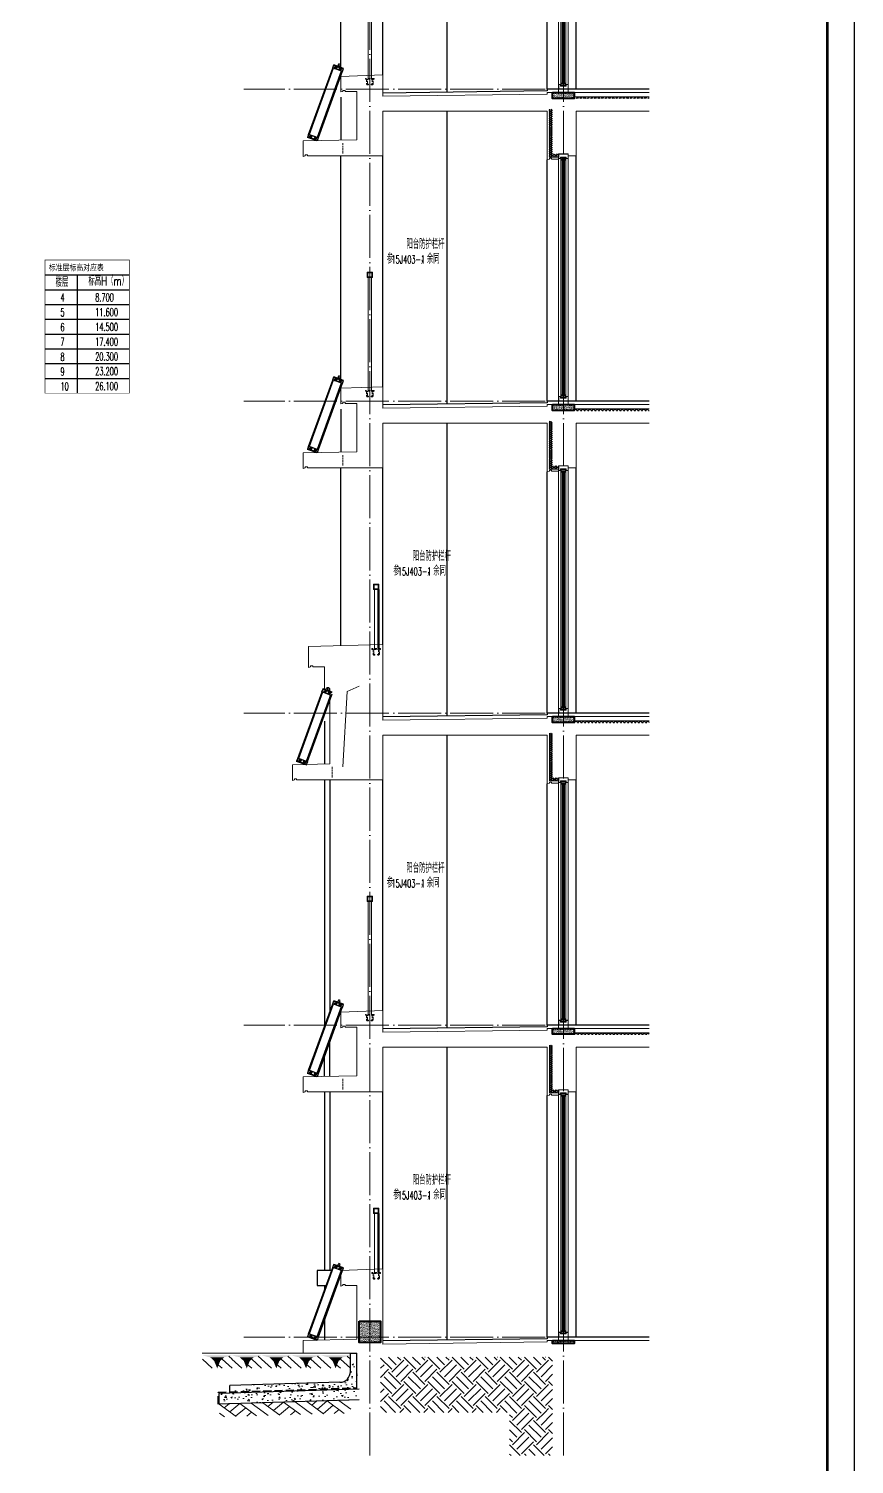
# Model space of a CAD drawing. Extents: x -518115 to 1124316, y -209821 to 1628073.
# Drawn here: x 977204 to 984880, y -169625 to -156280 of the extents above; entities that cross this region are included whole.
import ezdxf
from ezdxf.xclip import XClip

# ---------------------------------------------------------------- set-up
doc = ezdxf.new("R2010")
doc.units = 0
doc.header["$LTSCALE"] = 1000
doc.header["$MEASUREMENT"] = 0
doc.header["$XCLIPFRAME"] = 0
doc.linetypes.add('DASH', pattern=[0.35, 0.25, -0.1])
doc.linetypes.add('DOTE', pattern=[2.42, 2, -0.2, 0.02, -0.2])
for name, color, linetype in [('C-Sheet-图框', 101, 'Continuous'), ('COLUMN', 9, 'Continuous'), ('PUB_TEXT', 4, 'Continuous'), ('Stair-栏杆', 142, 'Continuous'), ('图框', 140, 'Continuous'), ('实线层', 7, 'Continuous'), ('看线', 251, 'Continuous'), ('立面-看线', 251, 'Continuous')]:
    doc.layers.add(name, color=color, linetype=linetype)
for name, color, linetype, lineweight in [('DOTE', 19, 'DOTE', 9), ('PUB_HATCH', 8, 'Continuous', 9), ('S_WINDOW', 144, 'Continuous', 15), ('WALL', 9, 'Continuous', 40), ('内粉刷', 37, 'Continuous', 9), ('填充', 251, 'Continuous', 5), ('平面-看线', 45, 'Continuous', 15), ('立面-中轮廓线', 213, 'Continuous', 35), ('立面-栏杆', 105, 'Continuous', 15), ('立面-洞口示意', 152, 'Continuous', 13), ('粉刷', 251, 'Continuous', 9), ('细细', 250, 'Continuous', 0)]:
    doc.layers.add(name, color=color, linetype=linetype, lineweight=lineweight)
doc.layers.add('yichutu', color=7, linetype='Continuous', true_color=0xffffff, plot=False)
doc.styles.add('_TCH_DIM', font='SIMPLEX.shx', dxfattribs={"width": 0.7, "bigfont": 'GBCBIG.shx'})
doc.styles.add('宋体', font='', dxfattribs={"height": 50})
doc.styles.get('宋体').set_extended_font_data('SimSun')
pattern_1 = [(315, (145053.3697, 680712.4302), (-1.76776695, -1.76776695), []), (315, (145054.5482, 680712.4302), (-1.76776695, -1.76776695), [])]
pattern_2 = [(315, (145053.3697, 678374.192), (-1.76776695, -1.76776695), []), (315, (145054.5482, 678374.192), (-1.76776695, -1.76776695), [])]
pattern_3 = [(45, (114966.1, -42456.95), (0, 224.506403), [158.75, -158.75]), (45, (114924.01, -42414.85), (0, 224.506403), [158.75, -158.75]), (45, (114881.92, -42372.76), (0, 224.506403), [158.75, -158.75]), (135, (114881.92, -42344.7), (-224.506403, 0), [158.75, -158.75]), (135, (114924.01, -42302.6), (-224.506403, 0), [158.75, -158.75]), (135, (114966.1, -42260.5), (-224.506403, 0), [158.75, -158.75])]
pattern_4 = [(50, (28072.99, 249033.25), (143.452037, -12.550427), [15, -165]), (355, (28072.99, 249033.25), (-27.750267, 150.438427), [12, -132]), (100.4514, (28084.94, 249032.2), (115.701876, 137.88791), [12.74804, -140.22842]), (46.1842, (28072.99, 249073.25), (213.44821, -33.1038), [22.5, -247.5]), (96.6356, (28090.77, 249070.5), (186.93254, 194.82357), [19.12206, -210.3426]), (351.1842, (28072.99, 249073.25), (186.93239, 194.82372), [18, -198]), (21, (28092.99, 249063.25), (119.38141, -80.52378), [15, -165]), (326, (28092.99, 249063.25), (48.663066, 145.03001), [12, -132]), (71.4514, (28102.93, 249056.54), (168.044526, 64.5061), [12.74804, -140.22842]), (37.5, (28072.986, 249033.25), (2.431971, 66.578771), [0, -130.4, 0, -134, 0, -132.5]), (7.5, (28072.986, 249033.25), (52.613907, 78.882342), [0, -76.4, 0, -127.4, 0, -50.5]), (327.5, (28028.386, 249033.25), (106.764487, -4.510974), [0, -50, 0, -156, 0, -207]), (317.5, (28008.39, 249033.25), (116.637234, 20.020996), [0, -65, 0, -103.6, 0, -147])]

# ---------------------------------------------------------------- blocks, each defined once
blk = doc.blocks.new('GFDDDDRG')
at = {"layer": '图框'}
blk.add_lwpolyline([(923310, -107437), (923310, -159999), (893610, -159999), (893610, -107437)], close=True, dxfattribs=at)
blk.add_lwpolyline([(923310, -107437), (923310, -159999), (893610, -159999), (893610, -107437)], close=True, dxfattribs=at)
at = {"layer": '图框', "const_width": 50}
blk.add_lwpolyline([(894110, -159499), (922810, -159499), (922810, -108687), (894110, -108687)], close=True, dxfattribs=at)
blk = doc.blocks.new('A$C4D992532')
at = {"layer": 'C-Sheet-图框', "color": 0}
for p, q in [((-872, 1100), (-89, 1100)), ((-872, 1100), (-89, 1100)), ((-572, 1100), (-572, 0)), ((-872, 962), (-89, 962)), ((-872, 825), (-89, 825)), ((-872, 687), (-89, 687)), ((-872, 550), (-89, 550)), ((-872, 412), (-89, 412)), ((-872, 275), (-89, 275)), ((-872, 137), (-89, 137))]:
    blk.add_line(p, q, dxfattribs=at)
at = {"layer": 'C-Sheet-图框', "color": 0, "const_width": 6}
blk.add_lwpolyline([(-872, 0), (-89, 0), (-89, 1237), (-872, 1237)], close=True, dxfattribs=at)
at = {"layer": 'PUB_TEXT', "color": 2, "style": '宋体', "width": 0.8}
blk.add_text('标准层标高对应表', height=57, dxfattribs=at).set_placement((-836, 1140))
at = {"layer": 'PUB_TEXT', "style": '_TCH_DIM'}
for s, height, width, p in [('楼层', 84.4, 0.7, (-773, 989)), ('标高H（m）', 84.4, 0.7, (-468, 1001)), ('4', 74.4, 0.494118, (-728, 851)), ('8.700', 74.4, 0.494118, (-405, 853)), ('5', 74.4, 0.494118, (-728, 714)), ('11.600', 74.4, 0.494118, (-405, 716)), ('6', 74.4, 0.494118, (-728, 576)), ('14.500', 74.4, 0.494118, (-405, 578)), ('7', 74.4, 0.494118, (-728, 439)), ('17.400', 74.4, 0.494118, (-405, 441)), ('8', 74.4, 0.494118, (-728, 301)), ('20.300', 74.4, 0.494118, (-405, 303)), ('9', 74.4, 0.494118, (-728, 164)), ('23.200', 74.4, 0.494118, (-405, 166)), ('10', 74.4, 0.494118, (-728, 26)), ('26.100', 74.4, 0.494118, (-405, 28))]:
    blk.add_text(s, height=height, dxfattribs=dict(at, width=width)).set_placement(p)
blk = doc.blocks.new('A$C01192DFB')
at = {"layer": '实线层', "color": 5}
for p, q in [((-469, -397), (-244, 220)), ((-468, -397), (-243, 220)), ((-243, 220), (-468, -397)), ((-240, 219), (-465, -398)), ((-240, 219), (-464, -398)), ((-166, 192), (-391, -425)), ((-166, 192), (-390, -425)), ((-382, -428), (-157, 189)), ((-157, 189), (-381, -429)), ((-381, -429), (-156, 189)), ((-245, 221), (-235, 249)), ((-245, 221), (-235, 249)), ((-155, 188), (-245, 221)), ((-147, 211), (-237, 244)), ((-147, 212), (-236, 244)), ((-145, 216), (-235, 249)), ((-145, 217), (-235, 249)), ((-235, 249), (-235, 249)), ((-220, 221), (-219, 224)), ((-218, 219), (-220, 221)), ((-219, 214), (-214, 228)), ((-219, 224), (-216, 224)), ((-215, 219), (-218, 219)), ((-216, 224), (-214, 222)), ((-214, 222), (-215, 219)), ((-196, 238), (-203, 238)), ((-177, 228), (-203, 238)), ((-196, 238), (-189, 258)), ((-196, 238), (-181, 233)), ((-174, 252), (-189, 258)), ((-181, 233), (-174, 252)), ((-181, 233), (-177, 228)), ((-179, 200), (-174, 214)), ((-179, 206), (-178, 209)), ((-177, 204), (-179, 206)), ((-178, 209), (-176, 209)), ((-175, 204), (-177, 204)), ((-176, 209), (-174, 207)), ((-174, 207), (-175, 204)), ((-155, 188), (-145, 217)), ((-155, 188), (-145, 216)), ((-145, 216), (-145, 216)), ((-470, -396), (-480, -424)), ((-469, -397), (-480, -425)), ((-380, -429), (-470, -396)), ((-380, -429), (-468, -397)), ((-480, -424), (-480, -424)), ((-390, -457), (-480, -425)), ((-390, -457), (-480, -425)), ((-388, -453), (-478, -420)), ((-389, -453), (-478, -420)), ((-446, -408), (-451, -422)), ((-450, -413), (-451, -415)), ((-451, -415), (-449, -418)), ((-447, -412), (-450, -413)), ((-449, -418), (-447, -417)), ((-446, -414), (-447, -412)), ((-447, -417), (-446, -414)), ((-407, -429), (-408, -431)), ((-408, -431), (-406, -433)), ((-402, -424), (-407, -438)), ((-404, -428), (-407, -429)), ((-406, -433), (-403, -433)), ((-402, -430), (-404, -428)), ((-403, -433), (-402, -430)), ((-380, -429), (-390, -457)), ((-380, -429), (-390, -457)), ((-390, -457), (-390, -457))]:
    blk.add_line(p, q, dxfattribs=at)
for points in [[(-237, 244), (-237, 244), (-237, 244), (-236, 244), (-236, 244)], [(-147, 211), (-147, 212), (-147, 212), (-147, 212), (-147, 212)], [(-478, -420), (-478, -420), (-478, -420), (-478, -420), (-478, -420)], [(-388, -453), (-388, -453), (-388, -453), (-389, -453), (-389, -453)]]:
    blk.add_lwpolyline(points, dxfattribs=at)
for centre, radius in [((-217, 221), 10), ((-217, 221), 9.5), ((-177, 207), 10), ((-177, 207), 9.5), ((-448, -415), 9.5), ((-448, -415), 10), ((-405, -431), 10), ((-405, -431), 9.5)]:
    blk.add_circle(centre, radius, dxfattribs=at)
for centre, start, end in [((-235, 249), 70, 160), ((-145, 216), 340, 70), ((-480, -424), 160, 250), ((-390, -457), 250, 340)]:
    blk.add_arc(centre, 0.5, start, end, dxfattribs=at)
blk = doc.blocks.new('A$C1D9D50FA')
at = {"layer": '立面-栏杆'}
for p, q in [((-15, 0), (-15, 1050)), ((15, 1050), (15, 0))]:
    blk.add_line(p, q, dxfattribs=at)
at = {"layer": '立面-栏杆', "linetype": 'DASH', "ltscale": 0.1}
for p, q in [((40, 0), (-40, 0)), ((-40, 0), (-40, -7)), ((40, -7), (40, 0)), ((-40, -7), (-30, -7)), ((-30, -7), (-30, -51)), ((-22, -7), (22, -7)), ((-22, -51), (-22, -7)), ((-15, -53), (-21, -53)), ((-21, -60), (-15, -60)), ((-13, -57), (-13, -56)), ((13, -56), (13, -57)), ((21, -53), (15, -53)), ((15, -60), (21, -60)), ((22, -7), (22, -51)), ((30, -7), (40, -7)), ((30, -51), (30, -7))]:
    blk.add_line(p, q, dxfattribs=at)
at = {"layer": '立面-栏杆'}
for points in [[(25, 1100), (-25, 1100), (-25, 1050), (25, 1050)], [(19, 1094), (-19, 1094), (-19, 1056), (19, 1056)]]:
    blk.add_lwpolyline(points, close=True, dxfattribs=at)
at = {"layer": '立面-栏杆', "linetype": 'DASH', "ltscale": 0.1}
for centre, major_axis, start_param, end_param in [((-21, -51), (6.36, 6.36), 2.356194, 3.926991), ((-21, -51), (1.27, 1.27), 2.356194, 3.926991), ((-15, -56), (1.91, 1.91), 5.497787, 7.068583), ((-15, -57), (1.91, 1.91), 3.926991, 5.497787), ((15, -56), (1.91, 1.91), 0.785398, 2.356194), ((17, -55), (3.53, 3.53), 2.748894, 3.534292), ((21, -51), (-6.36, 6.36), 2.356194, 3.926991), ((21, -51), (-1.27, 1.27), 2.356194, 3.926991)]:
    blk.add_ellipse(centre, major_axis=major_axis, ratio=1, start_param=start_param, end_param=end_param, dxfattribs=at)
blk = doc.blocks.new('afzdfsregf')
at = {"layer": '细细'}
h = blk.add_hatch(dxfattribs=at)
h.set_pattern_fill('金属', color=256, style=0)
h.set_pattern_definition(pattern_1)
h.paths.add_polyline_path([(221064, 608914), (221044, 608914), (221044, 608927), (220994, 608927), (220994, 608914), (220974, 608914), (220974, 608959), (221064, 608959)])
h.paths.add_polyline_path([(221046, 608929), (221046, 608916), (221062, 608916), (221062, 608957), (220976, 608957), (220976, 608916), (220992, 608916), (220992, 608929)], flags=16)
h = blk.add_hatch(dxfattribs=at)
h.set_pattern_fill('金属', color=256, style=0)
h.set_pattern_definition(pattern_1)
h.paths.add_polyline_path([(220996, 608925), (220996, 608900), (221008, 608900), (221008, 608910), (221029, 608910), (221029, 608900), (221041, 608900), (221041, 608925)])
h.paths.add_polyline_path([(221039, 608923), (221039, 608902), (221031, 608902), (221031, 608912), (221006, 608912), (221006, 608902), (220998, 608902), (220998, 608923)], flags=16)
h = blk.add_hatch(color=256, dxfattribs=at)
edge = h.paths.add_edge_path()
edge.add_line((221023, 608910), (221023, 608898))
edge.add_arc((221019, 608890), 9.44, 61.5175, 118.4825)
edge.add_line((221014, 608898), (221014, 608910))
edge.add_arc((221019, 608919), 9.44, 241.5175, 298.4825)
h = blk.add_hatch(dxfattribs=at)
h.set_pattern_fill('金属', color=256, style=0)
h.set_pattern_definition(pattern_2)
h.paths.add_polyline_path([(221064, 606704), (221044, 606704), (221044, 606690), (220994, 606690), (220994, 606704), (220974, 606704), (220974, 606659), (221064, 606659)])
h.paths.add_polyline_path([(221046, 606688), (221046, 606702), (221062, 606702), (221062, 606661), (220976, 606661), (220976, 606702), (220992, 606702), (220992, 606688)], flags=16)
h = blk.add_hatch(dxfattribs=at)
h.set_pattern_fill('金属', color=256, style=0)
h.set_pattern_definition(pattern_2)
h.paths.add_polyline_path([(220996, 606692), (220996, 606717), (221008, 606717), (221008, 606707), (221029, 606707), (221029, 606717), (221041, 606717), (221041, 606692)])
h.paths.add_polyline_path([(221039, 606694), (221039, 606715), (221031, 606715), (221031, 606705), (221006, 606705), (221006, 606715), (220998, 606715), (220998, 606694)], flags=16)
h = blk.add_hatch(color=256, dxfattribs=at)
edge = h.paths.add_edge_path()
edge.add_line((221023, 606707), (221023, 606719))
edge.add_arc((221019, 606728), 9.44, 241.5175, 298.4825, ccw=False)
edge.add_line((221014, 606719), (221014, 606707))
edge.add_arc((221019, 606699), 9.44, 61.5175, 118.4825, ccw=False)
at = {"layer": 'S_WINDOW'}
for p, q in [((220974, 606704), (220974, 608914)), ((220996, 606717), (220996, 608900)), ((221041, 606717), (221041, 608900)), ((221064, 606704), (221064, 608914))]:
    blk.add_line(p, q, dxfattribs=at)
for points in [[(220974, 608959), (220974, 608914), (220994, 608914), (220994, 608927), (221044, 608927), (221044, 608914), (221064, 608914), (221064, 608959)], [(220976, 608957), (220976, 608916), (220992, 608916), (220992, 608929), (221046, 608929), (221046, 608916), (221062, 608916), (221062, 608957)], [(220996, 608925), (220996, 608900), (221008, 608900), (221008, 608910), (221029, 608910), (221029, 608900), (221041, 608900), (221041, 608925)], [(220998, 608923), (220998, 608902), (221006, 608902), (221006, 608912), (221031, 608912), (221031, 608902), (221039, 608902), (221039, 608923)], [(220974, 606659), (220974, 606704), (220994, 606704), (220994, 606690), (221044, 606690), (221044, 606704), (221064, 606704), (221064, 606659)], [(220976, 606661), (220976, 606702), (220992, 606702), (220992, 606688), (221046, 606688), (221046, 606702), (221062, 606702), (221062, 606661)], [(220996, 606692), (220996, 606717), (221008, 606717), (221008, 606707), (221029, 606707), (221029, 606717), (221041, 606717), (221041, 606692)], [(220998, 606694), (220998, 606715), (221006, 606715), (221006, 606705), (221031, 606705), (221031, 606715), (221039, 606715), (221039, 606694)]]:
    blk.add_lwpolyline(points, close=True, dxfattribs=at)
at = {"layer": '细细'}
for points in [[(221008, 608900), (221008, 606717)], [(221014, 606719), (221014, 608910)], [(221023, 606719), (221023, 608910)], [(221029, 608900), (221029, 606717)]]:
    blk.add_lwpolyline(points, dxfattribs=at)
for points in [[(221023, 608910), (221023, 608898, 0.253805), (221014, 608898), (221014, 608910, 0.253805)], [(221023, 606707), (221023, 606719, -0.253805), (221014, 606719), (221014, 606707, -0.253805)]]:
    blk.add_lwpolyline(points, format="xyb", close=True, dxfattribs=at)
blk = doc.blocks.new('A$C569B46DE')
at = {"layer": 'PUB_TEXT', "style": '_TCH_DIM'}
for s, height, width, p in [('阳台防护栏杆', 84.4, 0.7, (315, 217)), ('参', 84.4, 0.7, (133, 81)), ('15J403-1', 74.4, 0.494118, (176, 81)), ('，余同', 84.4, 0.7, (446, 81))]:
    blk.add_text(s, height=height, dxfattribs=dict(at, width=width)).set_placement(p)
blk = doc.blocks.new('GDGDGDRGRDGDR')
at = {"layer": '立面-看线'}
h = blk.add_hatch(dxfattribs=at)
h.set_pattern_fill('碎沙', color=256, scale=4)
h.set_pattern_definition([(37.5, (72954.267, -499833.035), (-0.32000626, 9.78826475), [0, -7.7216, 0, -8.636, 0, -8.255]), (7.5, (72954.267, -499833.035), (8.99046566, 14.33650201), [0, -4.1656, 0, -6.9596, 0, -2.667]), (327.5, (72948.0185, -499833.035), (15.819847405, 0.02874369), [0, -2.54, 0, -9.144, 0, -11.938]), (317.5, (72948.019, -499833.035), (15.27112905, 4.45858647), [0, -1.27, 0, -5.9944, 0, -6.858])])
h.paths.add_polyline_path([(874008, -114471), (874208, -114471), (874208, -114416), (874008, -114416)])
h = blk.add_hatch(dxfattribs=at)
h.set_pattern_fill('HONEY', color=256, scale=7)
h.set_pattern_definition([(0, (72854.267, -499833.035), (16.66875, 9.623705), [11.1125, -22.225]), (120, (72854.267, -499833.035), (-16.66874801, 9.62370845), [11.1125, -22.225]), (60, (72854.267, -499833.035), (1.99e-06, 19.24741345), [-22.225, 11.1125])])
h.paths.add_polyline_path([(874906, -114456), (874208, -114456), (874208, -114471), (874906, -114471)])
h = blk.add_hatch(dxfattribs=at)
h.set_pattern_fill('HONEY', color=256, scale=7)
h.set_pattern_definition([(0, (72954.267, -499833.035), (16.66875, 9.623705), [11.1125, -22.225]), (120, (72954.267, -499833.035), (-16.66874801, 9.62370845), [11.1125, -22.225]), (60, (72954.267, -499833.035), (1.99e-06, 19.24741345), [-22.225, 11.1125])])
h.paths.add_polyline_path([(873978, -114571), (874008, -114571), (874008, -114986), (874063, -114986), (874063, -115016), (873978, -115016)])
at = {"layer": 'PUB_HATCH', "color": 215, "true_color": 0xa953a0}
blk.add_line((874208, -114456), (874906, -114456), dxfattribs=at)
blk.add_lwpolyline([(873978, -114571), (873978, -115016), (874063, -115016)], dxfattribs=at)
at = {"layer": 'S_WINDOW'}
blk.add_lwpolyline([(874063, -114386), (874153, -114386), (874153, -114416), (874063, -114416)], close=True, dxfattribs=at)
at = {"layer": 'WALL'}
blk.add_lwpolyline([(874008, -114416), (874208, -114416), (874208, -114471), (874008, -114471)], close=True, dxfattribs=at)
at = {"layer": '内粉刷'}
for points in [[(872428, -114451), (872428, -114251), (872038, -114266), (872038, -114406)], [(872078, -114406), (872188, -114406), (872188, -114856), (871688, -114866)], [(872078, -114406), (872078, -114396), (872058, -114396), (872058, -114406), (872038, -114411), (872038, -114406)], [(874906, -114416), (873958, -114416), (873958, -114431), (872428, -114451)], [(871728, -115006), (872428, -115006), (872428, -114591), (873958, -114591), (873958, -115036)], [(874153, -115006), (874228, -115006), (874228, -114591), (874906, -114591)], [(871688, -115006), (871688, -114866)], [(871728, -115006), (871728, -114996), (871708, -114996), (871708, -115006), (871688, -115011), (871688, -115006)], [(873998, -115036), (873998, -115026), (873978, -115026), (873978, -115036), (873958, -115041), (873958, -115036)], [(873998, -115036), (874063, -115036)]]:
    blk.add_lwpolyline(points, dxfattribs=at)
at = {"layer": '平面-看线', "color": 6, "linetype": 'DASH', "ltscale": 0.07}
blk.add_line((872058, -114886), (872058, -114986), dxfattribs=at)
at = {"layer": '看线', "color": 252}
blk.add_line((873028, -114413), (873028, -111691), dxfattribs=at)
at = {"layer": '看线'}
for p, q in [((872038, -114183), (872038, -112106)), ((872428, -114251), (872428, -112106)), ((873958, -114386), (873958, -112141)), ((874228, -114386), (874228, -112106)), ((872038, -114459), (872038, -114859))]:
    blk.add_line(p, q, dxfattribs=at)
at = {"layer": '看线', "color": 32}
blk.add_lwpolyline([(874906, -114386), (873958, -114386), (873958, -114401), (872428, -114421)], dxfattribs=at)
for name, p in [('afzdfsregf', (653089, -721045)), ('A$C569B46DE', (872333, -113186)), ('A$C1D9D50FA', (872308, -114286)), ('A$C01192DFB', (872208, -114409))]:
    blk.add_blockref(name, p)
blk = doc.blocks.new('A$C3A5F60BE')
at = {"layer": 'Stair-栏杆'}
h = blk.add_hatch(dxfattribs=at)
h.set_pattern_fill('水域', color=5, scale=5)
h.set_pattern_definition([(0, (-542648.838, -108936.119), (0, 10.23622015), [1.2795276, -8.956693]), (26.5650512, (-542647.5587, -108936.119), (10.236220737, 9.4e-08), [1.4305551, -21.458329]), (333.4349488, (-542639.8815, -108935.479), (10.23622078, -4e-09), [1.4305551, -21.458329]), (45, (-542646.279, -108935.479), (0, 10.2362206), [1.80952525, -12.666676]), (135, (-542639.8815, -108935.479), (-10.2362206, 1e-15), [1.80952525, -12.666676]), (26.5650512, (-542644.9996, -108934.1997), (10.236220737, 9.4e-08), [1.4305551, -21.458329]), (333.4349488, (-542642.4406, -108933.56), (10.23622078, -4e-09), [1.4305551, -21.458329]), (0, (-542643.72, -108933.56), (0, 10.23622015), [1.2795276, -8.956693])])
h.paths.add_polyline_path([(15, 0), (25, 0), (25, 550), (15, 550)])
at = {"layer": 'Stair-栏杆', "color": 5}
blk.add_lwpolyline([(25, 550), (25, 550), (25, 0), (25, 0)], close=True, dxfattribs=at)
at = {"layer": '立面-栏杆'}
for p, q in [((-15, 0), (-15, 550)), ((15, 550), (15, 0))]:
    blk.add_line(p, q, dxfattribs=at)
at = {"layer": '立面-栏杆', "linetype": 'DASH', "ltscale": 0.1}
for p, q in [((40, 0), (-40, 0)), ((-40, 0), (-40, -7)), ((40, -7), (40, 0)), ((-40, -7), (-30, -7)), ((-30, -7), (-30, -51)), ((-22, -7), (22, -7)), ((-22, -51), (-22, -7)), ((-15, -53), (-21, -53)), ((-21, -60), (-15, -60)), ((-13, -57), (-13, -56)), ((13, -56), (13, -57)), ((21, -53), (15, -53)), ((15, -60), (21, -60)), ((22, -7), (22, -51)), ((30, -7), (40, -7)), ((30, -51), (30, -7))]:
    blk.add_line(p, q, dxfattribs=at)
at = {"layer": '立面-栏杆'}
for points in [[(25, 600), (-25, 600), (-25, 550), (25, 550)], [(19, 594), (-19, 594), (-19, 556), (19, 556)]]:
    blk.add_lwpolyline(points, close=True, dxfattribs=at)
at = {"layer": '立面-栏杆', "linetype": 'DASH', "ltscale": 0.1}
for centre, major_axis, start_param, end_param in [((-21, -51), (6.36, 6.36), 2.356194, 3.926991), ((-21, -51), (1.27, 1.27), 2.356194, 3.926991), ((-15, -56), (1.91, 1.91), 5.497787, 7.068583), ((-15, -57), (1.91, 1.91), 3.926991, 5.497787), ((15, -56), (1.91, 1.91), 0.785398, 2.356194), ((17, -55), (3.53, 3.53), 2.748894, 3.534292), ((21, -51), (-6.36, 6.36), 2.356194, 3.926991), ((21, -51), (-1.27, 1.27), 2.356194, 3.926991)]:
    blk.add_ellipse(centre, major_axis=major_axis, ratio=1, start_param=start_param, end_param=end_param, dxfattribs=at)
blk = doc.blocks.new('$LinePat$素土夯实')
at = {"color": 0}
for p, q in [((0, -210), (210, 0)), ((120, -300), (420, 0)), ((420, 0), (608, -188)), ((495, -300), (795, 0)), ((615, 0), (705, -90)), ((210, -210), (300, -300)), ((315, -105), (502, -293)), ((705, -300), (795, -210))]:
    blk.add_line(p, q, dxfattribs=at)
blk = doc.blocks.new('$LinePat$自然土壤')
at = {"color": 0}
for p, q in [((0, -90), (71, -19)), ((0, -300), (211, -89)), ((210, -300), (286, -224)), ((420, -300), (630, -90))]:
    blk.add_line(p, q, dxfattribs=at)
for points in [[(0, 0), (630, 0), (168, -45), (462, -45)], [(168, -45), (462, -45), (252, -132), (378, -132)], [(252, -132), (378, -132), (315, -300)]]:
    blk.add_solid(points, dxfattribs=at)
blk = doc.blocks.new('sanshui')
at = {"layer": '粉刷'}
h = blk.add_hatch(dxfattribs=at)
h.set_pattern_fill('混凝土', color=256, scale=20)
h.set_pattern_definition(pattern_4)
edge = h.paths.add_edge_path()
edge.add_line((346318, 427330), (346258, 427330))
edge.add_line((346258, 427330), (346258, 427160))
edge.add_arc((346158, 427160), 100, 271.7184, 360, ccw=False)
edge.add_line((346161, 427060), (345138, 427030))
edge.add_line((345138, 427030), (345138, 426970))
edge.add_line((345138, 426970), (346318, 427005))
edge.add_line((346318, 427005), (346318, 427330))
h = blk.add_hatch(dxfattribs=at)
h.set_pattern_fill('混凝土', color=256, scale=20)
h.set_pattern_definition(pattern_4)
h.paths.add_polyline_path([(346338, 426896), (346338, 426996), (345038, 426957), (345038, 426857)])
at = {"layer": 'COLUMN'}
for p, q in [((346258, 427330), (346318, 427330)), ((346258, 427160), (346258, 427330)), ((346318, 426995), (346318, 427330)), ((346161, 427060), (345138, 427030)), ((346338, 426996), (345038, 426957)), ((345038, 426857), (345038, 426957)), ((345138, 426960), (345138, 427030)), ((346338, 426896), (345038, 426857))]:
    blk.add_line(p, q, dxfattribs=at)
blk.add_arc((346158, 427160), 100, 271.7184, 0, dxfattribs=at)
at = {"layer": '立面-中轮廓线', "linetype": 'DASH', "ltscale": 0.3}
blk.add_lwpolyline([(345028, 426857), (345028, 426966), (346318, 427005)], dxfattribs=at)
at = {"layer": '粉刷'}
blk.add_line((344881, 427330), (346258, 427330), dxfattribs=at)
at = {"layer": '粉刷', "yscale": 0.4, "zscale": 0.4}
for name, p, xscale, rotation in [('$LinePat$自然土壤', (345157, 427310), -0.4369306507241237, 359.9999999999903), ('$LinePat$自然土壤', (345432, 427310), -0.4369306507241237, 359.9999999999903), ('$LinePat$自然土壤', (345707, 427310), -0.4369306507241237, 359.9999999999903), ('$LinePat$自然土壤', (345983, 427310), -0.4369306507241237, 359.9999999999903), ('$LinePat$自然土壤', (346258, 427310), -0.4369306507241237, 359.9999999999903), ('$LinePat$素土夯实', (345444, 426869), -0.5117605352322558, 1.718358001643932), ('$LinePat$素土夯实', (345851, 426881), -0.5117605352322558, 1.718358001643932), ('$LinePat$素土夯实', (346258, 426893), -0.5117605352322558, 1.718358001643932)]:
    blk.add_blockref(name, p, dxfattribs=dict(at, xscale=xscale, rotation=rotation))
blk = doc.blocks.new('yct-1051-594-26275-14850-25-1002.0')
at = {"layer": 'yichutu', "color": 7, "true_color": 0xffffff}
blk.add_lwpolyline([(0, 0), (0, 14850), (26275, 14850), (26275, 0)], close=True, dxfattribs=at)

msp = doc.modelspace()

# ---------------------------------------------------------------- hatches: boundary and pattern name
at = {"layer": '填充'}
h = msp.add_hatch(dxfattribs=at)
h.set_pattern_fill('EARTH', color=250, scale=50, angle=45, style=0)
h.set_pattern_definition(pattern_3)
h.paths.add_polyline_path([(980475.2, -169143), (982075.2, -169143.1), (982075.2, -168628), (980475.2, -168628)])
h = msp.add_hatch(dxfattribs=at)
h.set_pattern_fill('EARTH', color=250, scale=50, angle=45, style=0)
h.set_pattern_definition(pattern_3)
h.paths.add_polyline_path([(982075.2, -169143), (981675.2, -169143), (981675.2, -169543.2), (982075.2, -169543.2)])
at = {"layer": '立面-看线'}
h = msp.add_hatch(dxfattribs=at)
h.set_pattern_fill('碎沙', color=256, scale=4)
h.set_pattern_definition([(37.5, (181021.9415, -548089.9845), (-0.32000626, 9.78826475), [0, -7.7216, 0, -8.636, 0, -8.255]), (7.5, (181021.942, -548089.985), (8.99046566, 14.33650201), [0, -4.1656, 0, -6.9596, 0, -2.667]), (327.5, (181015.693, -548089.9845), (15.819847405, 0.02874369), [0, -2.54, 0, -9.144, 0, -11.938]), (317.5, (181015.693, -548089.985), (15.27112905, 4.45858647), [0, -1.27, 0, -5.9944, 0, -6.858])])
h.paths.add_polyline_path([(982075.2, -162728), (982275.2, -162728), (982275.2, -162673), (982075.2, -162673)])
h = msp.add_hatch(dxfattribs=at)
h.set_pattern_fill('HONEY', color=256, scale=7)
h.set_pattern_definition([(0, (180921.9415, -548089.9845), (16.66875, 9.623705), [11.1125, -22.225]), (120, (180921.9415, -548089.9845), (-16.66874801, 9.62370845), [11.1125, -22.225]), (60, (180921.9415, -548089.9845), (1.99e-06, 19.24741345), [-22.225, 11.1125])])
h.paths.add_polyline_path([(982973.7, -162713), (982275.2, -162713), (982275.2, -162728), (982973.7, -162728)])
h = msp.add_hatch(dxfattribs=at)
h.set_pattern_fill('HONEY', color=256, scale=7)
h.set_pattern_definition([(0, (181021.9415, -548089.9845), (16.66875, 9.623705), [11.1125, -22.225]), (120, (181021.9415, -548089.9845), (-16.66874801, 9.62370845), [11.1125, -22.225]), (60, (181021.9415, -548089.9845), (1.99e-06, 19.24741345), [-22.225, 11.1125])])
h.paths.add_polyline_path([(982045.2, -162828), (982075.2, -162828), (982075.2, -163243), (982130.2, -163243), (982130.2, -163273), (982045.2, -163273)])
h = msp.add_hatch(dxfattribs=at)
h.set_pattern_fill('碎沙', color=256, scale=4)
h.set_pattern_definition([(37.5, (181021.9415, -550989.9845), (-0.32000626, 9.78826475), [0, -7.7216, 0, -8.636, 0, -8.255]), (7.5, (181021.942, -550989.985), (8.99046566, 14.33650201), [0, -4.1656, 0, -6.9596, 0, -2.667]), (327.5, (181015.693, -550989.9845), (15.819847405, 0.02874369), [0, -2.54, 0, -9.144, 0, -11.938]), (317.5, (181015.693, -550989.985), (15.27112905, 4.45858647), [0, -1.27, 0, -5.9944, 0, -6.858])])
h.paths.add_polyline_path([(982075.2, -165628), (982275.2, -165628), (982275.2, -165573), (982075.2, -165573)])
h = msp.add_hatch(dxfattribs=at)
h.set_pattern_fill('HONEY', color=256, scale=7)
h.set_pattern_definition([(0, (181021.9415, -550989.9845), (16.66875, 9.623705), [11.1125, -22.225]), (120, (181021.9415, -550989.9845), (-16.66874801, 9.62370845), [11.1125, -22.225]), (60, (181021.9415, -550989.9845), (1.99e-06, 19.24741345), [-22.225, 11.1125])])
h.paths.add_polyline_path([(982045.2, -165728), (982075.2, -165728), (982075.2, -166143), (982130.2, -166143), (982130.2, -166173), (982045.2, -166173)])
h = msp.add_hatch(dxfattribs=at)
h.set_pattern_fill('HONEY', color=256, scale=7)
h.set_pattern_definition([(0, (180921.9415, -550989.9845), (16.66875, 9.623705), [11.1125, -22.225]), (120, (180921.9415, -550989.9845), (-16.66874801, 9.62370845), [11.1125, -22.225]), (60, (180921.9415, -550989.9845), (1.99e-06, 19.24741345), [-22.225, 11.1125])])
h.paths.add_polyline_path([(982973.7, -165613), (982275.2, -165613), (982275.2, -165628), (982973.7, -165628)])
h = msp.add_hatch(dxfattribs=at)
h.set_pattern_fill('碎沙', color=256, scale=4)
h.set_pattern_definition([(37.5, (179221.9415, -553854.9845), (-0.32000626, 9.78826475), [0, -7.7216, 0, -8.636, 0, -8.255]), (7.5, (179221.942, -553854.985), (8.99046566, 14.33650201), [0, -4.1656, 0, -6.9596, 0, -2.667]), (327.5, (179215.693, -553854.9845), (15.819847405, 0.02874369), [0, -2.54, 0, -9.144, 0, -11.938]), (317.5, (179215.693, -553854.985), (15.27112905, 4.45858647), [0, -1.27, 0, -5.9944, 0, -6.858])])
h.paths.add_polyline_path([(980275.2, -168493), (980475.2, -168493), (980475.2, -168293), (980275.2, -168293)])
h = msp.add_hatch(dxfattribs=at)
h.set_pattern_fill('碎沙', color=256, scale=4)
h.set_pattern_definition([(37.5, (181021.9415, -553889.9845), (-0.32000626, 9.78826475), [0, -7.7216, 0, -8.636, 0, -8.255]), (7.5, (181021.942, -553889.985), (8.99046566, 14.33650201), [0, -4.1656, 0, -6.9596, 0, -2.667]), (327.5, (181015.693, -553889.9845), (15.819847405, 0.02874369), [0, -2.54, 0, -9.144, 0, -11.938]), (317.5, (181015.693, -553889.985), (15.27112905, 4.45858647), [0, -1.27, 0, -5.9944, 0, -6.858])])
h.paths.add_polyline_path([(982275.2, -168503), (982275.2, -168473), (982075.2, -168473), (982075.2, -168503)])

# ---------------------------------------------------------------- linework, layer by layer
at = {"layer": 'DOTE', "linetype": 'DOTE', "ltscale": 0.2}
for p, q in [((980375.2, -169543), (980375.2, -149943)), ((982175.2, -169543), (982175.2, -149943)), ((982973.7, -156843), (979205, -156843)), ((982973.7, -159743), (979205, -159743)), ((982973.7, -162643), (979205, -162643)), ((982973.7, -165543), (979205, -165543)), ((982973.7, -168443), (979205, -168443))]:
    msp.add_line(p, q, dxfattribs=at)
at = {"layer": 'PUB_HATCH', "color": 215, "true_color": 0xa953a0}
for p, q in [((982275.2, -162713), (982973.7, -162713)), ((982275.2, -165613), (982973.7, -165613))]:
    msp.add_line(p, q, dxfattribs=at)
for points in [[(982045.2, -162828), (982045.2, -163273), (982130.2, -163273)], [(982045.2, -165728), (982045.2, -166173), (982130.2, -166173)]]:
    msp.add_lwpolyline(points, dxfattribs=at)
at = {"layer": 'S_WINDOW'}
for points in [[(982130.2, -162643), (982220.2, -162643), (982220.2, -162673), (982130.2, -162673)], [(982130.2, -165543), (982220.2, -165543), (982220.2, -165573), (982130.2, -165573)], [(982130.2, -168443), (982220.2, -168443), (982220.2, -168473), (982130.2, -168473)]]:
    msp.add_lwpolyline(points, close=True, dxfattribs=at)
at = {"layer": 'WALL'}
for points in [[(982075.2, -162673), (982275.2, -162673), (982275.2, -162728), (982075.2, -162728)], [(982075.2, -165573), (982275.2, -165573), (982275.2, -165628), (982075.2, -165628)], [(980275.2, -168293), (980475.2, -168293), (980475.2, -168493), (980275.2, -168493)], [(982075.2, -168473), (982275.2, -168473), (982275.2, -168503), (982075.2, -168503)]]:
    msp.add_lwpolyline(points, close=True, dxfattribs=at)
at = {"layer": '内粉刷'}
msp.add_line((979655.2, -163123), (980005.2, -163113), dxfattribs=at)
for points in [[(980495.2, -162708), (980495.2, -162003), (979805.2, -162023), (979805.2, -162213)], [(979845.2, -162213), (979845.2, -162203), (979825.2, -162203), (979825.2, -162213), (979805.2, -162218), (979805.2, -162213)], [(979845.2, -162213), (979955.2, -162213), (979955.2, -162413)], [(979995.2, -162413), (979995.2, -162403), (979975.2, -162403), (979975.2, -162413), (979955.2, -162418), (979955.2, -162413)], [(979995.2, -162413), (980005.2, -162413), (980005.2, -163113)], [(982973.7, -162673), (982025.2, -162673), (982025.2, -162688), (980495.2, -162708)], [(979695.2, -163263), (980495.2, -163263), (980495.2, -162848), (982025.2, -162848), (982025.2, -163293)], [(982220.2, -163263), (982295.2, -163263), (982295.2, -162848), (982973.7, -162848)], [(979655.2, -163263), (979655.2, -163123)], [(979695.2, -163263), (979695.2, -163253), (979675.2, -163253), (979675.2, -163263), (979655.2, -163268), (979655.2, -163263)], [(982065.2, -163293), (982065.2, -163283), (982045.2, -163283), (982045.2, -163293), (982025.2, -163298), (982025.2, -163293)], [(982065.2, -163293), (982130.2, -163293)], [(980495.2, -165608), (980495.2, -165408), (980105.2, -165423), (980105.2, -165563)], [(980145.2, -165563), (980255.2, -165563), (980255.2, -166013), (979755.2, -166023)], [(980145.2, -165563), (980145.2, -165553), (980125.2, -165553), (980125.2, -165563), (980105.2, -165568), (980105.2, -165563)], [(982973.7, -165573), (982025.2, -165573), (982025.2, -165588), (980495.2, -165608)], [(979795.2, -166163), (980495.2, -166163), (980495.2, -165748), (982025.2, -165748), (982025.2, -166193)], [(982220.2, -166163), (982295.2, -166163), (982295.2, -165748), (982973.7, -165748)], [(979755.2, -166163), (979755.2, -166023)], [(979795.2, -166163), (979795.2, -166153), (979775.2, -166153), (979775.2, -166163), (979755.2, -166168), (979755.2, -166163)], [(982065.2, -166193), (982065.2, -166183), (982045.2, -166183), (982045.2, -166193), (982025.2, -166198), (982025.2, -166193)], [(982065.2, -166193), (982130.2, -166193)], [(980495.2, -168508), (980495.2, -167808), (980105.2, -167823), (980105.2, -167963)], [(980145.2, -167963), (980255.2, -167963), (980255.2, -168463), (979755.2, -168473)], [(980145.2, -167963), (980145.2, -167953), (980125.2, -167953), (980125.2, -167963), (980105.2, -167968), (980105.2, -167963)], [(979755.2, -168593), (979755.2, -168473)], [(982973.7, -168473), (982025.2, -168473), (982025.2, -168488), (980495.2, -168508)]]:
    msp.add_lwpolyline(points, dxfattribs=at)
at = {"layer": '平面-看线', "color": 6, "linetype": 'DASH', "ltscale": 0.07}
for p, q in [((980025.2, -163143), (980025.2, -163243)), ((980125.2, -166043), (980125.2, -166143))]:
    msp.add_line(p, q, dxfattribs=at)
at = {"layer": '看线', "color": 252}
for p, q in [((981095.2, -162670.2), (981095.2, -159948)), ((979955.2, -162715.5), (979955.2, -163114.5)), ((981095.2, -165570.2), (981095.2, -162848)), ((979955.2, -163263), (979955.2, -165554.6)), ((980005.2, -163263), (980005.2, -165417.2)), ((980005.2, -166018), (980005.2, -165689.1)), ((979955.2, -166019), (979955.2, -165826.5)), ((981095.2, -168470.2), (981095.2, -165748)), ((979955.2, -166163), (979955.2, -167823)), ((980005.2, -166163), (980005.2, -167823))]:
    msp.add_line(p, q, dxfattribs=at)
at = {"layer": '看线'}
for p, q in [((980105.2, -162014.3), (980105.2, -160363)), ((980495.2, -162003), (980495.2, -160363)), ((982025.2, -162643), (982025.2, -160398)), ((982295.2, -162643), (982295.2, -160363)), ((980495.2, -165408), (980495.2, -163263)), ((982025.2, -165543), (982025.2, -163298)), ((982295.2, -165543), (982295.2, -163263)), ((980495.2, -167808), (980495.2, -166163)), ((982025.2, -168443), (982025.2, -166198)), ((982295.2, -168443), (982295.2, -166163))]:
    msp.add_line(p, q, dxfattribs=at)
at = {"layer": '看线', "color": 32}
for points in [[(982973.7, -162643), (982025.2, -162643), (982025.2, -162658), (980495.2, -162678)], [(982973.7, -165543), (982025.2, -165543), (982025.2, -165558), (980495.2, -165578)], [(982973.7, -168443), (982025.2, -168443), (982025.2, -168458), (980495.2, -168478)]]:
    msp.add_lwpolyline(points, dxfattribs=at)
at = {"layer": '看线', "color": 252}
for points in [[(980021.3, -167823), (979885.2, -167823), (979885.2, -167963), (979970.3, -167963)], [(979955.2, -167963), (979955.2, -168004.6)], [(979955.2, -168276.5), (979955.2, -168469)]]:
    msp.add_lwpolyline(points, dxfattribs=at)
at = {"layer": '立面-洞口示意'}
msp.add_lwpolyline([(980125.2, -163143), (980166.2, -162440.9), (980275.2, -162393)], dxfattribs=at)

# ---------------------------------------------------------------- block references
at = {"xscale": 0.5, "yscale": 0.5, "zscale": 0.5}
msp.add_blockref('GFDDDDRG', (523225.6, -93716.5), dxfattribs=at)
for name, p in [('GDGDGDRGRDGDR', (108067.7, -42456.9)), ('GDGDGDRGRDGDR', (108067.7, -45356.9)), ('A$C4D992532', (978227, -159668)), ('afzdfsregf', (761156.4, -769301.8)), ('A$C569B46DE', (980460.2, -161443)), ('A$C3A5F60BE', (980435.2, -162043)), ('afzdfsregf', (761156.4, -772201.8)), ('A$C569B46DE', (980400.2, -164343)), ('A$C1D9D50FA', (980375.2, -165443)), ('A$C01192DFB', (980275.2, -165565.8)), ('afzdfsregf', (761156.4, -775101.8)), ('A$C569B46DE', (980460.2, -167243)), ('A$C3A5F60BE', (980435.2, -167843)), ('A$C01192DFB', (980275.2, -168015.8)), ('sanshui', (633937.1, -595922.7))]:
    msp.add_blockref(name, p)
ref = msp.add_blockref('A$C01192DFB', (980175.2, -162665.8))
XClip(ref).set_block_clipping_path([(-499.9999972109, -477.2523620249), (-149.9999999827, 272.7850539306)])
at = {"layer": 'yichutu', "rotation": 270}
msp.add_blockref('yct-1051-594-26275-14850-25-1002.0', (970030.5, -147435), dxfattribs=at)

doc.saveas('drawing.dxf')
